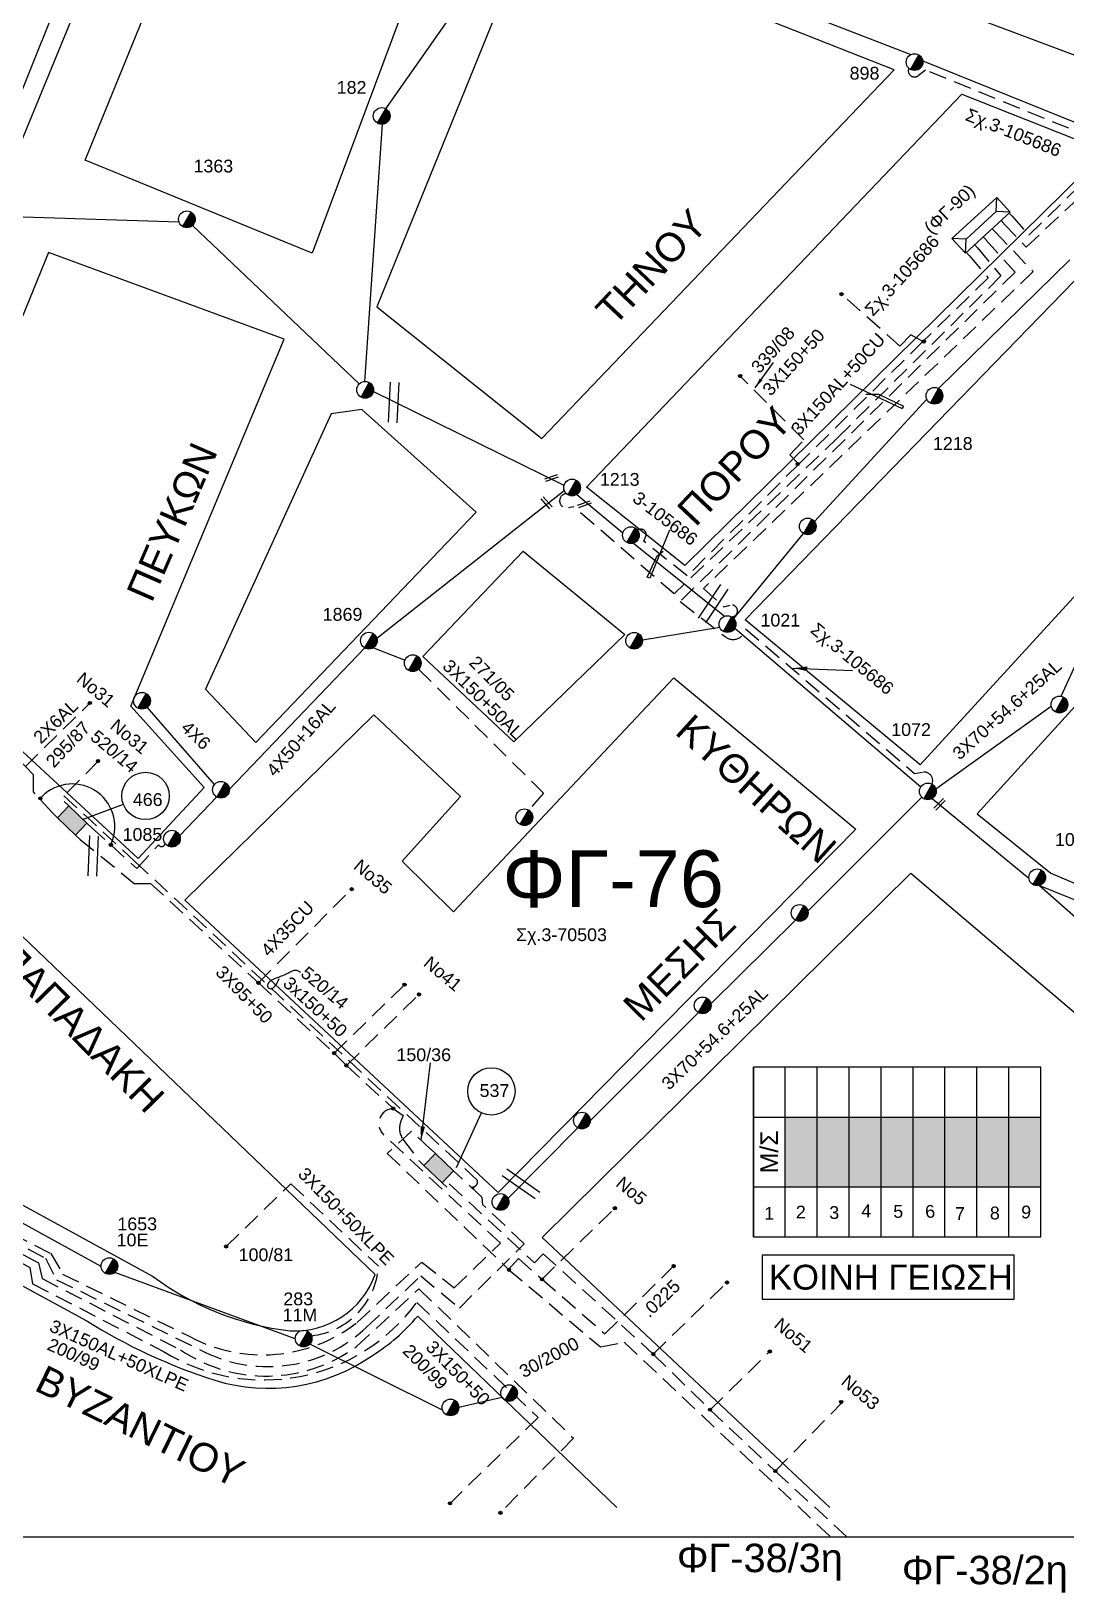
# Model space of a CAD drawing. Header units: millimetres. Extents: x 8791 to 11104, y 1833 to 2902.
# Drawn here: x 8883.3 to 9032.1, y 1847.7 to 2072.2 of the extents above; entities that cross this region are included whole.
import ezdxf
from ezdxf.enums import TextEntityAlignment as Align

# ---------------------------------------------------------------- set-up
doc = ezdxf.new("R2010")
doc.units = ezdxf.units.MM
doc.linetypes.add('DASHED', pattern=[19.05, 12.7, -6.35])
for name, color, linetype in [('Link Box 4 Διευθύνσεων', 7, 'Continuous'), ('Pillar OTE', 7, 'Continuous'), ('Άγνωστα', 7, 'Continuous'), ('Ασφαλειοκιβώτια Χ.Τ 9 αναχωρήσεων', 7, 'Continuous'), ('Γέφυρες Εναερίου Δικτύου', 7, 'Continuous'), ('Γυμνά εναέρια ΧΤ και ΦΟΠ (3Φ)   4x50+16AL', 7, 'Continuous'), ('Επιγραφές - Σχήματα', 7, 'Continuous'), ('Καλώδια ΧΤ   2x6AL', 7, 'DASHED'), ('Καλώδια ΧΤ   3x150+50AL', 7, 'DASHED'), ('Καλώδια ΧΤ   3x150+50AL XLPE', 7, 'DASHED'), ('Καλώδια ΧΤ   3x150AL+50CU', 7, 'DASHED'), ('Καλώδια ΧΤ   3x150AL+50XLPE', 7, 'DASHED'), ('Καλώδια ΧΤ   3x95+35CU', 7, 'DASHED'), ('Καλώδια ΧΤ   4x25CU', 7, 'DASHED'), ('Μηχανική τομή', 7, 'Continuous'), ('Στύλος ΦΜ', 7, 'Continuous'), ('Στύλος ΦΜ @ 1', 7, 'Continuous'), ('Συνδέσεις', 7, 'Continuous'), ('Συνεστραμμένα ΧΤ   3x70+54.6+25AL', 7, 'SYN_LINE'), ('Τομή', 7, 'Continuous'), ('Υποσταθμός πόλεως', 7, 'Continuous'), ('Υπόβαθρο ΔΕΗ', 7, 'Continuous'), ('Υπόγεια Καλώδια Δικτύου ΧΤ   .15', 7, 'DASHED'), ('Υπόγεια καλώδια Παροχών ΧΤ   .0225', 7, 'DASHED'), ('Υπόγεια καλώδια Παροχών ΧΤ   4x6', 7, 'DASHED')]:
    doc.layers.add(name, color=color, linetype=linetype)
doc.styles.add('ar', font='ARIAL.TTF')
doc.styles.get("Standard").update_dxf_attribs({"font": 'ARIAL.TTF'})
doc.linetypes.add('SYN_LINE', pattern='A,0.5,-0.0001,["/\\/\\/\\/",Standard,S=0.1,R=0,X=0,Y=-0.05],-0.25', length=0.7501)
doc.dimstyles.new('ISO-25', dxfattribs={"dimtxt": 2.5, "dimasz": 2.5, "dimexe": 1.25, "dimexo": 0.625, "dimtad": 1, "dimtxsty": 'Standard', "dimcen": 2.5, "dimadec": 0, "dimazin": 0, "dimtfac": 1, "dimtmove": 0, "dimatfit": 3, "dimfxl": 1, "dimarcsym": 0})

# ---------------------------------------------------------------- blocks, each defined once
blk = doc.blocks.new('ΥΠΑΡΧΩΝ ΤΣΙΜΕΝΤΕΝΙΟΣ ΣΤΥΛΟΣ')
at = {"layer": 'Στύλος ΦΜ'}
blk.add_hatch(color=256, dxfattribs=at).paths.add_polyline_path([(-1.29, -2.28, 0.574793), (2.62, 0, 0.268822), (1.3, 2.27)])
blk.add_line((-1.29, -2.28), (1.3, 2.27), dxfattribs=at)
blk.add_circle((0, 0), 2.62, dxfattribs=at)
at = {"layer": 'Στύλος ΦΜ', "flags": 4}
for tag, p in [('ΑΡΙΘΜΟΣ', (-4.68, 8.05)), ('ΤΥΠΟΣ', (-4.91, 3.03))]:
    blk.add_attdef(tag, p, '', height=4, dxfattribs=at)
blk = doc.blocks.new('LINK BOX 4 ΑΝΑΧΩΡΗΣΕΩΝ')
at = {"layer": 'Link Box 4 Διευθύνσεων', "ltscale": 40}
blk.add_hatch(color=256, dxfattribs=at).paths.add_polyline_path([(-3.54, 0), (-3.54, -4.67), (3.54, -4.67), (3.54, 0)])
for p, q in [((-3.54, 0), (-5.33, 0)), ((5.33, 0), (3.54, 0)), ((-3.54, -4.67), (-5.33, -4.67)), ((5.33, -4.67), (3.54, -4.67))]:
    blk.add_line(p, q, dxfattribs=at)
blk.add_lwpolyline([(-3.54, -4.67), (-3.54, 0), (3.54, 0), (3.54, -4.67)], close=True, dxfattribs=at)
blk = doc.blocks.new('ΥΠΟΣΤΑΘΜΟΣ ΠΟΛΕΩΣ 6 ΑΝΑΧΩΡΗΣΕΩΝ')
at = {"layer": 'Υποσταθμός πόλεως', "linetype": 'Continuous', "ltscale": 40}
for p, q in [((-8.18, -2.82), (-8.18, -4)), ((-5.01, -2.82), (-5.01, -4)), ((-1.74, -2.82), (-1.74, -4)), ((1.65, -2.82), (1.65, -4)), ((5.07, -2.82), (5.07, -4)), ((8.16, -2.82), (8.16, -4))]:
    blk.add_line(p, q, dxfattribs=at)
blk.add_lwpolyline([(-8.57, 2.82), (8.57, 2.82), (8.57, -2.82), (-8.57, -2.82)], close=True, dxfattribs=at)
for points in [[(-5.75, 0), (-8.57, 2.82)], [(5.75, 0), (8.57, 2.82)], [(-8.57, -2.82), (-5.75, 0)], [(-5.75, 0), (5.75, 0)], [(8.57, -2.82), (5.75, 0)]]:
    blk.add_lwpolyline(points, dxfattribs=at)
at = {"layer": 'Υποσταθμός πόλεως', "linetype": 'SYN_LINE', "ltscale": 40, "flags": 1}
for tag, p in [('ΜΕΤΑΣΧΗΜΑΤΙΣΜΟΣ', (9.64, 1.91)), ('ΙΣΧΥΣ', (9.62, -0.89)), ('ΑΡΙΘΜΟΣ', (9.74, -3.61))]:
    blk.add_attdef(tag, p, '', height=1.8, dxfattribs=at)
blk = doc.blocks.new('ΤΟΜΗ')
at = {"layer": 'Τομή', "ltscale": 40}
for p, q in [((-5.68, 0), (5.68, 0)), ((5.68, -2.33), (-5.68, -2.33))]:
    blk.add_line(p, q, dxfattribs=at)
blk = doc.blocks.new('ΑΣΦΑΛΕΙΟΚΙΒΩΤΙΟ ΥΠΟΣΤΑΘΜΟΥ 9 ΑΝΑΧΩΡΗΣΕΩΝ')
at = {"layer": 'Ασφαλειοκιβώτια Χ.Τ 9 αναχωρήσεων', "ltscale": 40}
for p, q in [((-23.8, 40.36), (24.02, 40.36)), ((-9.72, 40.36), (-9.72, -40.64)), ((9.94, 40.36), (9.94, -40.64)), ((-23.8, 31.36), (24.02, 31.36)), ((-23.8, 22.36), (24.02, 22.36)), ((-23.8, 13.36), (24.02, 13.36)), ((-23.8, 4.36), (24.02, 4.36)), ((-23.8, -4.64), (24.02, -4.64)), ((-23.8, -13.64), (24.02, -13.64)), ((-23.8, -22.64), (24.02, -22.64)), ((-23.8, -31.64), (24.02, -31.64))]:
    blk.add_line(p, q, dxfattribs=at)
at = {"layer": 'Ασφαλειοκιβώτια Χ.Τ 9 αναχωρήσεων'}
blk.add_lwpolyline([(-23.8, -40.64), (24.02, -40.64), (24.02, 40.36), (-23.8, 40.36)], close=True, dxfattribs=at)
for s, rotation, p in [('1', 270, (-18.96, 37.31)), ('2', 270, (-18.6, 28.38)), ('3', 270, (-18.74, 18.97)), ('4', 270, (-18.26, 9.95)), ('5', 270, (-18.42, 0.93)), ('6', 274.9707, (-18.52, -8.21)), ('7', 270, (-19, -16.47)), ('8', 270, (-18.86, -26.29)), ('9', 266.863, (-18.5, -35))]:
    blk.add_text(s, height=3.6, rotation=rotation, dxfattribs=at).set_placement(p)
at = {"layer": 'Ασφαλειοκιβώτια Χ.Τ 9 αναχωρήσεων', "ltscale": 40}
for tag, height, p in [('ΟΝΟΜΑ', 5, (-0.16, 44.31)), ('ΚΕΙΜΕΝΟ 1', 2, (17.06, 35.59)), ('ΚΕΙΜΕΝΟ 2', 2, (17.06, 26.88)), ('ΚΕΙΜΕΝΟ 3', 2, (17.06, 17.69)), ('ΚΕΙΜΕΝΟ 4', 2, (17.06, 8.71)), ('ΚΕΙΜΕΝΟ 5', 2, (17.06, -0.13)), ('ΚΕΙΜΕΝΟ 6', 2, (17.06, -9.05)), ('ΚΕΙΜΕΝΟ 7', 2, (17.06, -18.13)), ('ΚΕΙΜΕΝΟ 8', 2, (17.06, -26.85)), ('ΚΕΙΜΕΝΟ 9', 2, (17.06, -35.99)), ('ΣΧ', 2, (-0.1, -42.64))]:
    blk.add_attdef(tag, text='', height=height, dxfattribs=at).set_placement(p, align=Align.MIDDLE_CENTER)
blk = doc.blocks.new('_ΣΥΝΔΕΣΗ')
at = {"layer": 'Συνδέσεις', "linetype": 'SYN_LINE', "ltscale": 40}
blk.add_hatch(color=256, dxfattribs=at).paths.add_polyline_path([(0.5, -0.01, 1), (-0.5, -0.01, 1)])
at = {"layer": 'Συνδέσεις'}
blk.add_circle((0, -0.01), 0.5, dxfattribs=at)
blk = doc.blocks.new('ΜΗΧΑΝΙΚΗ ΤΟΜΗ')
at = {"layer": 'Μηχανική τομή', "ltscale": 40}
for p, q in [((-1.89, 0.78), (1.89, 0.78)), ((1.89, 0), (-1.89, 0))]:
    blk.add_line(p, q, dxfattribs=at)

msp = doc.modelspace()

# ---------------------------------------------------------------- hatches: boundary and pattern name
at = {"layer": 'Pillar OTE', "ltscale": 40}
h = msp.add_hatch(color=256, dxfattribs=at)
h.dxf.hatch_style = 1
h.paths.add_polyline_path([(8946.92, 1905.71), (8947.04, 1906.12), (8946.64, 1905.95)])
at = {"layer": 'Ασφαλειοκιβώτια Χ.Τ 9 αναχωρήσεων', "ltscale": 20}
for color, points in [(151, [(8991.8, 1916.08), (8991.8, 1906.05), (8996.4, 1906.05), (8996.4, 1916.08)]), (5, [(8996.4, 1916.08), (8996.4, 1906.05), (9000.99, 1906.05), (9000.99, 1916.08)]), (62, [(9000.99, 1916.08), (9000.99, 1906.05), (9005.58, 1906.05), (9005.58, 1916.08)]), (173, [(9005.58, 1916.08), (9005.58, 1906.05), (9010.18, 1906.05), (9010.18, 1916.08)]), (30, [(9010.18, 1916.08), (9010.18, 1906.05), (9014.77, 1906.05), (9014.77, 1916.08)]), (1, [(9014.77, 1916.08), (9014.77, 1906.05), (9019.37, 1906.05), (9019.37, 1916.08)]), (27, [(9019.37, 1916.08), (9019.37, 1906.05), (9023.96, 1906.05), (9023.96, 1916.08)]), (2, [(9023.96, 1916.08), (9023.96, 1906.05), (9028.56, 1906.05), (9028.56, 1916.08)])]:
    msp.add_hatch(color=color, dxfattribs=at).paths.add_polyline_path(points)

# ---------------------------------------------------------------- linework, layer by layer
at = {"layer": 'Pillar OTE', "ltscale": 40}
msp.add_lwpolyline([(8946.64, 1905.95), (8947.04, 1906.12), (8946.92, 1905.71), (8946.64, 1905.95)], dxfattribs=at)
at = {"layer": 'Άγνωστα'}
msp.add_lwpolyline([(8918.95, 1935.96), (8918.81, 1935.64), (8918.67, 1935.37), (8918.53, 1935.14), (8918.4, 1934.95), (8918.28, 1934.81), (8918.16, 1934.69), (8918.05, 1934.61), (8917.95, 1934.55), (8917.86, 1934.52), (8917.78, 1934.51), (8917.71, 1934.52), (8917.64, 1934.54), (8917.59, 1934.57), (8917.54, 1934.61), (8917.51, 1934.65), (8917.47, 1934.69), (8917.44, 1934.74), (8917.42, 1934.78), (8917.4, 1934.83), (8917.39, 1934.87), (8917.38, 1934.91), (8917.37, 1934.95), (8917.37, 1935), (8917.37, 1935.04), (8917.38, 1935.08), (8917.38, 1935.12), (8917.39, 1935.16), (8917.41, 1935.21), (8917.43, 1935.25), (8917.45, 1935.3), (8917.47, 1935.34), (8917.5, 1935.39), (8917.53, 1935.43), (8917.57, 1935.48), (8917.6, 1935.53), (8917.65, 1935.57), (8917.69, 1935.62), (8917.75, 1935.67), (8917.8, 1935.72), (8917.87, 1935.76), (8917.93, 1935.81), (8918.01, 1935.85), (8918.09, 1935.9), (8918.18, 1935.94), (8918.27, 1935.99), (8918.38, 1936.03), (8918.49, 1936.08), (8918.61, 1936.13), (8918.75, 1936.18), (8918.89, 1936.23), (8919.04, 1936.28), (8919.2, 1936.34), (8919.36, 1936.4), (8919.53, 1936.47), (8919.71, 1936.54), (8919.88, 1936.62), (8920.05, 1936.71), (8920.23, 1936.8), (8920.4, 1936.89), (8920.57, 1936.97), (8920.73, 1937.05), (8920.89, 1937.12), (8921.04, 1937.17), (8921.18, 1937.21), (8921.31, 1937.22), (8921.43, 1937.22), (8921.53, 1937.2), (8921.63, 1937.18), (8921.72, 1937.14), (8921.79, 1937.1), (8921.85, 1937.06), (8921.9, 1937.03), (8921.94, 1937), (8921.97, 1936.98), (8921.99, 1936.97), (8922.01, 1936.96), (8922.02, 1936.95), (8922.02, 1936.95), (8922.02, 1936.95), (8922.02, 1936.95)], dxfattribs=at)
at = {"layer": 'Γέφυρες Εναερίου Δικτύου', "color": 6, "ltscale": 0.2}
for points in [[(8934.35, 2061.11), (8952.65, 2087.22)], [(8931.31, 2021.88), (8933.86, 2058.86)], [(8877.68, 2045.69), (8904.58, 2044.83)], [(8906.55, 2044.31), (8930.51, 2021.52)], [(9013.86, 2020.87), (9032.71, 2039.37)], [(8996.02, 2001.73), (9012.16, 2019.34)], [(8984.39, 1987.79), (8994.44, 2000)], [(8971.25, 1984.71), (8982.37, 1986.54)]]:
    msp.add_lwpolyline(points, dxfattribs=at)
at = {"layer": 'Γέφυρες Εναερίου Δικτύου', "color": 151, "ltscale": 0.2}
for points in [[(8881.98, 2056.54), (8891.64, 2080)], [(8989.23, 2076.89), (9009.86, 2068.89)], [(9011.59, 2067.97), (9046.03, 2054.08)], [(8893.38, 1894.6), (8875, 1904.71)], [(8921.32, 1884.19), (8895.36, 1893.74)], [(8942.51, 1873.93), (8923.42, 1883.44)], [(8951.03, 1875.79), (8944.84, 1874.34)]]:
    msp.add_lwpolyline(points, dxfattribs=at)
at = {"layer": 'Γέφυρες Εναερίου Δικτύου', "color": 85, "ltscale": 0.2}
for points in [[(8932.55, 2020.43), (8959.97, 2006.96)], [(8961.8, 2005.63), (8968.44, 2000.09)], [(8969.97, 1998.64), (8983.08, 1988.12)]]:
    msp.add_lwpolyline(points, dxfattribs=at)
at = {"layer": 'Γέφυρες Εναερίου Δικτύου', "color": 2, "ltscale": 0.2}
msp.add_lwpolyline([(8984.55, 1986.42), (9011.3, 1963.57)], dxfattribs=at)
at = {"layer": 'Γέφυρες Εναερίου Δικτύου', "color": 173, "linetype": 'DASHED', "ltscale": 0.2}
msp.add_lwpolyline([(8892.02, 1957.74), (8898.51, 1951.86), (8898.51, 1951.86), (8901.64, 1955.25, 0.654271), (8902.61, 1955.42)], format="xyb", dxfattribs=at)
at = {"layer": 'Γέφυρες Εναερίου Δικτύου', "color": 62, "linetype": 'DASHED', "ltscale": 0.2}
for points in [[(8916.02, 1935.41), (8929.42, 1948.88)], [(8926.91, 1925.29), (8937.04, 1935.15)], [(8928.67, 1923.52), (8939.11, 1933.74)]]:
    msp.add_lwpolyline(points, dxfattribs=at)
at = {"layer": 'Γέφυρες Εναερίου Δικτύου', "color": 1, "linetype": 'DASHED', "ltscale": 0.2}
for points in [[(8940.79, 1911.48), (8938.02, 1914.07), (8934.55, 1910.87), (8952.01, 1894.18), (8953.42, 1895.78), (8956.81, 1892.77), (8965.86, 1884.91)], [(8956.81, 1892.77), (8967.29, 1902.99)], [(8952.01, 1894.18), (8965.2, 1883.06), (8968.65, 1883.72), (8998.35, 1855.69)]]:
    msp.add_lwpolyline(points, dxfattribs=at)
at = {"layer": 'Γέφυρες Εναερίου Δικτύου', "color": 2, "linetype": 'DASHED', "ltscale": 0.2}
for points in [[(8943.47, 1906.51), (8955.73, 1895.12), (8956.99, 1896.45), (8972.82, 1882.01), (8980.98, 1874.02), (8990.37, 1865.18), (9000.85, 1855.56)], [(8972.82, 1882.01), (8983.41, 1892.3)], [(8980.98, 1874.02), (8989.57, 1882.38)], [(8990.37, 1865.18), (8999.95, 1875.02)]]:
    msp.add_lwpolyline(points, dxfattribs=at)
at = {"layer": 'Γυμνά εναέρια ΧΤ και ΦΟΠ (3Φ)   4x50+16AL', "color": 30, "ltscale": 0.2}
for points in [[(8933.05, 1984.99), (8960, 2006.2)], [(8911.83, 1963.2), (8931.32, 1983.57)], [(8904.69, 1956.59), (8910.04, 1962.13)]]:
    msp.add_lwpolyline(points, dxfattribs=at)
at = {"layer": 'Γυμνά εναέρια ΧΤ και ΦΟΠ (3Φ)   4x50+16AL', "color": 30, "linetype": 'SYN_LINE', "ltscale": 5}
msp.add_lwpolyline([(8932.56, 1983.6), (8937.11, 1981.82)], dxfattribs=at)
at = {"layer": 'Γυμνά εναέρια ΧΤ και ΦΟΠ (3Φ)   4x50+16AL', "color": 62}
for points in [[(9012.93, 1961.9), (9026.84, 1950.47)], [(9028.35, 1949.41), (9054.93, 1938.65)], [(9028.35, 1949.41), (9065.5, 1916.75)]]:
    msp.add_lwpolyline(points, dxfattribs=at)
at = {"layer": 'Επιγραφές - Σχήματα', "ltscale": 20}
for p, q in [((8890.7, 1958.88), (8896.59, 1961.09)), ((8944.51, 1908.84), (8948.11, 1916.69))]:
    msp.add_line(p, q, dxfattribs=at)
at = {"layer": 'Επιγραφές - Σχήματα'}
msp.add_lwpolyline([(10868.02, 2888.59), (10868.02, 1855.69), (8827.98, 1855.69), (8827.98, 2890.56)], dxfattribs=at)
at = {"layer": 'Επιγραφές - Σχήματα', "ltscale": 20}
for points in [[(9001.14, 2021.51), (9008.61, 2017.99), (9008.85, 2018.27), (9005.28, 2020.03), (9003.38, 2019.99)], [(8975.16, 2000.48), (8972.32, 1993.59), (8971.93, 1993.75), (8973.37, 1996.82), (8974.23, 1997.48)]]:
    msp.add_lwpolyline(points, dxfattribs=at)
at = {"layer": 'Επιγραφές - Σχήματα', "color": 190}
msp.add_lwpolyline([(8988.47, 1889.93), (9024.72, 1889.93), (9024.72, 1896.24), (8988.47, 1896.24)], close=True, dxfattribs=at)
at = {"layer": 'Επιγραφές - Σχήματα', "ltscale": 20}
for centre in [(8899.78, 1962.28), (8949.53, 1919.79)]:
    msp.add_circle(centre, 3.41, dxfattribs=at)
msp.add_arc((8889.24, 1957.88), 6.12, 336.7425, 140.5359, dxfattribs=at)
at = {"layer": 'Καλώδια ΧΤ   2x6AL', "color": 173, "linetype": 'DASHED', "ltscale": 0.2}
msp.add_lwpolyline([(8882.49, 1966.52), (8891.78, 1975.64)], dxfattribs=at)
at = {"layer": 'Καλώδια ΧΤ   3x150+50AL', "color": 85, "ltscale": 0.2}
msp.add_lwpolyline([(8993.74, 2010), (8992.46, 2011.34), (8994.49, 2013.48), (8985.39, 2022.57)], dxfattribs=at)
at = {"layer": 'Καλώδια ΧΤ   3x150+50AL', "color": 30, "ltscale": 0.2}
msp.add_lwpolyline([(8939.06, 1980.51), (8957.03, 1962.66), (8954.87, 1960.25)], dxfattribs=at)
at = {"layer": 'Καλώδια ΧΤ   3x150+50AL XLPE', "color": 151, "ltscale": 0.2}
msp.add_lwpolyline([(8911.38, 1897.49), (8920.68, 1906.49), (8933.28, 1894.66, -0.36655), (8923.65, 1884.66, -1.166164)], format="xyb", dxfattribs=at)
at = {"layer": 'Καλώδια ΧΤ   3x150AL+50CU', "color": 151, "ltscale": 0.2}
msp.add_lwpolyline([(9024.42, 2045.64), (9026.84, 2042.92), (9039.66, 2055.42), (9011.99, 2066.64), (9010.94, 2065.85, -0.776521), (9009.57, 2066.94, 17.670421)], format="xyb", dxfattribs=at)
at = {"layer": 'Καλώδια ΧΤ   3x150AL+50CU', "color": 6, "ltscale": 0.2}
msp.add_lwpolyline([(9023.25, 2044.57), (9026.44, 2041.21), (9040.75, 2054.54), (9044.66, 2052.94), (9045.27, 2052.14, 0.662472), (9046.95, 2052.58, 7.37649)], format="xyb", dxfattribs=at)
at = {"layer": 'Καλώδια ΧΤ   3x150AL+50CU', "color": 62, "ltscale": 0.2}
msp.add_lwpolyline([(9020.69, 2042.22), (9024.86, 2037.59), (8976.68, 1990.24), (8983.2, 1985.16, 0.578971), (8986.08, 1986.33), (9010.39, 1965.51), (9011.54, 1965.7, -0.590135), (9012.91, 1963.97, -1.726921)], format="xyb", dxfattribs=at)
at = {"layer": 'Καλώδια ΧΤ   3x150AL+50CU', "color": 2, "ltscale": 0.2}
msp.add_lwpolyline([(9021.97, 2043.39), (9027.46, 2037.68), (8980.04, 1992.12), (8982.96, 1989.48), (8983.87, 1989.71, -1.124031), (8984.09, 1988.03, -1.2228)], format="xyb", dxfattribs=at)
at = {"layer": 'Καλώδια ΧΤ   3x150AL+50CU', "color": 30, "ltscale": 0.2}
msp.add_lwpolyline([(9019.46, 2041.09), (9022.82, 2037.05), (8999.36, 2013.81), (8975.81, 1991.33), (8961.33, 2003.87), (8960.62, 2003.7, -1.096577), (8960.32, 2005.74, -0.025617)], format="xyb", dxfattribs=at)
at = {"layer": 'Καλώδια ΧΤ   3x150AL+50CU', "color": 85, "ltscale": 0.2}
msp.add_lwpolyline([(9018.27, 2040), (9020.99, 2036.77), (9011.61, 2027.64), (8993.74, 2010), (8977.71, 1993.91), (8971.45, 1998.91), (8971.74, 1999.63, 0.778616), (8970.59, 2000.46, 66.758299)], format="xyb", dxfattribs=at)
msp.add_lwpolyline([(9011.61, 2027.64), (9009.85, 2028.59), (9008.29, 2026.97), (8999.71, 2034.56)], dxfattribs=at)
at = {"layer": 'Καλώδια ΧΤ   3x150AL+50CU', "color": 5, "linetype": 'DASHED', "ltscale": 0.2}
msp.add_lwpolyline([(8892.95, 1967.28), (8888.05, 1962.29), (8898.31, 1952.82), (8947.48, 1907.03, -0.469764), (8947.04, 1906.12)], format="xyb", dxfattribs=at)
at = {"layer": 'Καλώδια ΧΤ   3x150AL+50XLPE', "color": 62, "ltscale": 0.2}
msp.add_lwpolyline([(8850.02, 1908.33), (8853.03, 1913.77), (8864.35, 1907.89), (8865.51, 1907.76, -0.220939), (8873.64, 1902.87), (8886.18, 1896.47), (8887.84, 1893.53), (8906.14, 1884.52, 0.296165), (8930.21, 1886.57), (8939.54, 1895.25), (8944.18, 1891.52), (8950.83, 1897.96), (8934.03, 1913.56, -0.662812), (8935.4, 1917.33), (8936.85, 1916.3), (8936.52, 1915.51, 0.255401), (8936.78, 1912.93), (8939.11, 1909.82)], format="xyb", dxfattribs=at)
at = {"layer": 'Καλώδια ΧΤ   3x150AL+50XLPE', "color": 5, "ltscale": 0.2}
msp.add_lwpolyline([(8851.14, 1907.78), (8853.58, 1912.32), (8864.17, 1906.9), (8867.44, 1906.55, -0.284711), (8872.71, 1902.44), (8885.4, 1895.79), (8886.98, 1892.71), (8908.32, 1882.3, 0.313318), (8931.57, 1885.89), (8939.36, 1893.25), (8944.92, 1888.64), (8954.26, 1897.87), (8948.29, 1903.49), (8948.18, 1904.55), (8948.18, 1904.55), (8944.75, 1907.75)], format="xyb", dxfattribs=at)
at = {"layer": 'Καλώδια ΧΤ   3x150AL+50XLPE', "color": 27, "ltscale": 0.2}
msp.add_lwpolyline([(8852.28, 1907.22), (8854.24, 1910.8), (8863.93, 1905.81), (8866.92, 1905.61, -0.307488), (8872.01, 1901.64), (8884.38, 1895.15), (8884.93, 1892.86), (8904.82, 1882.61, 0.316181), (8930.14, 1883.11), (8939.11, 1891.41), (8961.32, 1869.94), (8950.82, 1859.18)], format="xyb", dxfattribs=at)
at = {"layer": 'Καλώδια ΧΤ   3x150AL+50XLPE', "color": 1, "ltscale": 0.2}
for points in [[(8853.32, 1906.7), (8854.99, 1909.44), (8863.93, 1904.29), (8865.09, 1904.5, -0.371232), (8870.9, 1901.08), (8883.12, 1894.48), (8883.5, 1892.14), (8902.36, 1882.4)], [(8902.36, 1882.4, 0.391341), (8938.8, 1889.45)]]:
    msp.add_lwpolyline(points, format="xyb", dxfattribs=at)
msp.add_lwpolyline([(8938.8, 1889.45), (8956.26, 1872.89), (8943.58, 1860.54)], dxfattribs=at)
at = {"layer": 'Καλώδια ΧΤ   3x95+35CU', "color": 62, "ltscale": 0.2}
msp.add_lwpolyline([(8890.37, 1956.02), (8898.13, 1949.71), (8900.48, 1949.71), (8916.02, 1935.41), (8926.91, 1925.29), (8928.67, 1923.52), (8935.4, 1917.33)], dxfattribs=at)
at = {"layer": 'Συνεστραμμένα ΧΤ   3x70+54.6+25AL', "color": 2, "ltscale": 20}
for points in [[(9031.47, 1976.61), (9039.98, 1995.07)], [(9013.46, 1963.29), (9030.06, 1975.18)], [(8995.04, 1945.73), (9011.45, 1962.09)], [(8981.1, 1932.4), (8993.28, 1944.42)], [(8963.75, 1915.55), (8979.32, 1931.12)]]:
    msp.add_lwpolyline(points, dxfattribs=at)
at = {"layer": 'Συνεστραμμένα ΧΤ   3x70+54.6+25AL', "color": 2, "ltscale": 15}
msp.add_lwpolyline([(8951.92, 1904.42), (8961.96, 1914.54)], dxfattribs=at)
at = {"layer": 'Υπόβαθρο ΔΕΗ'}
msp.add_lwpolyline([(8938.67, 2175.27), (8915.11, 2114.71), (8977.53, 2089.78), (9038.81, 2066.81, 0.427884), (9043.95, 2068.19), (9072.06, 2111.7), (9079.66, 2123.52), (9000.38, 2151.73)], format="xyb", close=True, dxfattribs=at)
for points in [[(8828.05, 2137.98), (8899.96, 2108.65), (8879.71, 2058.08), (8822.74, 2080.26)], [(9148.02, 2102.53), (9118.36, 2067.5), (9055.89, 1999.77), (9019.41, 1959.71), (9029.98, 1951.16), (9073.67, 1932.66), (9110.4, 1910.94), (9130.56, 1944.52)], [(8998.19, 1859.96), (8956.84, 1898.76), (9009.85, 1951.16), (9094.75, 1878.96), (9082.22, 1854.06)]]:
    msp.add_lwpolyline(points, dxfattribs=at)
for points in [[(8923.74, 2040.33), (8891.11, 2053.71), (8911.64, 2104.03), (8943.01, 2092.02)], [(9007.48, 2066.7), (8955.23, 2087.31), (8933.06, 2032.59), (8956.8, 2013.67)], [(8977.34, 1995.42), (8963.21, 2006.66), (9017.22, 2063.19), (9037.91, 2054.99)], [(9047.96, 2051.36), (9077.74, 2039.35), (9011.18, 1966.73), (8986.03, 1987.58)], [(8898.74, 1953.28), (8908.22, 1963.48), (8897.66, 1975.21), (8919.7, 2027.95), (8885.84, 2040.41), (8863.52, 1985.77)], [(8915.65, 1969.97), (8947.34, 2003.08), (8930.89, 2017.85), (8926.46, 2017.22), (8908.4, 1977.64)], [(8939.67, 1982.33), (8954.11, 1997.49), (8968.74, 1985.49), (8952.76, 1970.06)], [(9001.97, 1957.48), (8950.51, 1905.24), (8905.44, 1947.31), (8932.62, 1973.94), (8945.08, 1962.21), (8936.69, 1952.91), (8944.09, 1945.61), (8975.78, 1979.26)]]:
    msp.add_lwpolyline(points, close=True, dxfattribs=at)
for points in [[(8840.14, 1926.39), (8900.77, 1893.24, 0.132316), (8920.56, 1885.36, 0.329647), (8932.83, 1893.46), (8880.82, 1943.24), (8854.85, 1968.09), (8840.14, 1926.39)], [(8828.09, 1921.15), (8891.24, 1886.84, 0.062053), (8909.74, 1878.24, 0.23102), (8932.41, 1881.82, 0.080353), (8938.94, 1887.49), (8967.57, 1859.94)]]:
    msp.add_lwpolyline(points, format="xyb", dxfattribs=at)
at = {"layer": 'Υπόγεια Καλώδια Δικτύου ΧΤ   .15', "color": 173, "ltscale": 0.2}
msp.add_lwpolyline([(8886.44, 1959.78), (8883.66, 1962.85), (8883.66, 1965.3), (8882.49, 1966.52), (8862.01, 1985.83), (8863.45, 1988.33), (8858.49, 1992.71), (8856.47, 1990), (8852.27, 1993.56), (8849.98, 1991.6), (8843.44, 1997.23), (8841.6, 1999.41, -1.016004), (8843.24, 2000.76), (8845.07, 1998.73)], format="xyb", dxfattribs=at)
at = {"layer": 'Υπόγεια καλώδια Παροχών ΧΤ   .0225', "color": 1, "linetype": 'DASHED', "ltscale": 0.2}
msp.add_lwpolyline([(8965.86, 1884.91), (8975.74, 1894.66)], dxfattribs=at)
at = {"layer": 'Υπόγεια καλώδια Παροχών ΧΤ   4x6', "color": 30, "linetype": 'Continuous', "ltscale": 0.2}
msp.add_lwpolyline([(8909.69, 1963.92), (8900.02, 1975.03)], dxfattribs=at)

# ---------------------------------------------------------------- block references
at = {"layer": 'Link Box 4 Διευθύνσεων'}
for p, xscale, yscale, zscale, rotation in [((8890.05, 1959.62), 0.5104822389464602, 0.5104822389464602, 0.5104822389464602, 316.2979019881959), ((8942.78, 1909.62), 0.5104822389464316, 0.5104822389464316, 0.5104822389464316, 316.5784751114709)]:
    msp.add_blockref('LINK BOX 4 ΑΝΑΧΩΡΗΣΕΩΝ', p, dxfattribs=dict(at, xscale=xscale, yscale=yscale, zscale=zscale, rotation=rotation))
at = {"layer": 'Ασφαλειοκιβώτια Χ.Τ 9 αναχωρήσεων', "xscale": 0.5104822389464277, "yscale": 0.5104822389464277, "zscale": 0.5104822389464277, "rotation": 90}
msp.add_blockref('ΑΣΦΑΛΕΙΟΚΙΒΩΤΙΟ ΥΠΟΣΤΑΘΜΟΥ 9 ΑΝΑΧΩΡΗΣΕΩΝ', (9007.81, 1911.01), dxfattribs=at)
at = {"layer": 'Μηχανική τομή'}
for p, xscale, yscale, zscale, rotation in [((8958.11, 2008.2), 0.510482238946414, 0.510482238946414, 0.510482238946414, 199.0743861339034), ((8957.61, 2004.56), 0.5104822389463589, 0.5104822389463589, 0.5104822389463589, 131.9115443100145), ((8962.83, 2004.42), 0.510482238946414, 0.510482238946414, 0.510482238946414, 199.0743861339034), ((9013.86, 1961.2), 0.5104822389465656, 0.5104822389465656, 0.5104822389465656, 225.364007277104)]:
    msp.add_blockref('ΜΗΧΑΝΙΚΗ ΤΟΜΗ', p, dxfattribs=dict(at, xscale=xscale, yscale=yscale, zscale=zscale, rotation=rotation))
at = {"layer": 'Στύλος ΦΜ @ 1', "ltscale": 40}
ref = msp.add_blockref('ΥΠΑΡΧΩΝ ΤΣΙΜΕΝΤΕΝΙΟΣ ΣΤΥΛΟΣ', (9010.4, 2067.81), dxfattribs=dict(at, xscale=0.4594340150515993, yscale=0.4594340150515993, zscale=0.4594340150515993))
ref.add_attrib('ΑΡΙΘΜΟΣ', '898', (9001.06, 2065.29), dxfattribs={"layer": 'Στύλος ΦΜ', "height": 1.838, "flags": 4})
ref = msp.add_blockref('ΥΠΑΡΧΩΝ ΤΣΙΜΕΝΤΕΝΙΟΣ ΣΤΥΛΟΣ', (8933.75, 2060.06), dxfattribs=dict(at, xscale=0.4594340150515993, yscale=0.4594340150515993, zscale=0.4594340150515993))
ref.add_attrib('ΤΥΠΟΣ', '182', (8927.28, 2063.25), dxfattribs={"layer": 'Στύλος ΦΜ', "height": 1.838, "flags": 4})
ref = msp.add_blockref('ΥΠΑΡΧΩΝ ΤΣΙΜΕΝΤΕΝΙΟΣ ΣΤΥΛΟΣ', (8905.73, 2045.2), dxfattribs=dict(at, xscale=0.4594340150515993, yscale=0.4594340150515993, zscale=0.4594340150515993))
ref.add_attrib('ΤΥΠΟΣ', '1363', (8906.68, 2051.94), dxfattribs={"layer": 'Στύλος ΦΜ', "height": 1.838, "flags": 4})
at = {"layer": 'Στύλος ΦΜ @ 1', "ltscale": 40, "xscale": 0.4594340150515993, "yscale": 0.4594340150515993, "zscale": 0.4594340150515993}
for p in [(8931.37, 2020.68), (8969.6, 1999.78), (8995.03, 2001.04), (8970.06, 1984.6), (8938.22, 1981.37), (8899.27, 1975.96), (8910.63, 1963.17), (8954.27, 1959.21), (8993.87, 1945.46), (8979.92, 1932.16), (8962.55, 1915.59), (8950.84, 1903.89), (8952.07, 1876.41), (8943.64, 1874.34)]:
    msp.add_blockref('ΥΠΑΡΧΩΝ ΤΣΙΜΕΝΤΕΝΙΟΣ ΣΤΥΛΟΣ', p, dxfattribs=at)
at = {"layer": 'Στύλος ΦΜ @ 1', "ltscale": 40}
ref = msp.add_blockref('ΥΠΑΡΧΩΝ ΤΣΙΜΕΝΤΕΝΙΟΣ ΣΤΥΛΟΣ', (9013.26, 2019.82), dxfattribs=dict(at, xscale=0.4594340150515993, yscale=0.4594340150515993, zscale=0.4594340150515993))
ref.add_attrib('ΤΥΠΟΣ', '1218', (9013.04, 2012.04), dxfattribs={"layer": 'Στύλος ΦΜ', "height": 1.838, "flags": 4})
ref = msp.add_blockref('ΥΠΑΡΧΩΝ ΤΣΙΜΕΝΤΕΝΙΟΣ ΣΤΥΛΟΣ', (8961.13, 2006.63), dxfattribs=dict(at, xscale=0.4594340150515993, yscale=0.4594340150515993, zscale=0.4594340150515993))
ref.add_attrib('ΤΥΠΟΣ', '1213', (8965.13, 2006.88), dxfattribs={"layer": 'Στύλος ΦΜ', "height": 1.838, "flags": 4})
ref = msp.add_blockref('ΥΠΑΡΧΩΝ ΤΣΙΜΕΝΤΕΝΙΟΣ ΣΤΥΛΟΣ', (8931.91, 1984.61), dxfattribs=dict(at, xscale=0.4594340150515993, yscale=0.4594340150515993, zscale=0.4594340150515993))
ref.add_attrib('ΤΥΠΟΣ', '1869', (8925.26, 1987.47), dxfattribs={"layer": 'Στύλος ΦΜ', "height": 1.838, "flags": 4})
ref = msp.add_blockref('ΥΠΑΡΧΩΝ ΤΣΙΜΕΝΤΕΝΙΟΣ ΣΤΥΛΟΣ', (8983.49, 1986.99), dxfattribs=dict(at, xscale=0.4594340150515993, yscale=0.4594340150515993, zscale=0.4594340150515993))
ref.add_attrib('ΤΥΠΟΣ', '1021', (8988.23, 1986.64), dxfattribs={"layer": 'Στύλος ΦΜ', "height": 1.838, "flags": 4})
ref = msp.add_blockref('ΥΠΑΡΧΩΝ ΤΣΙΜΕΝΤΕΝΙΟΣ ΣΤΥΛΟΣ', (9031.24, 1975.43), dxfattribs=dict(at, xscale=0.4594340150515993, yscale=0.4594340150515993, zscale=0.4594340150515993))
ref.add_attrib('ΤΥΠΟΣ', '10E', (9034.46, 1971.54), dxfattribs={"layer": 'Στύλος ΦΜ', "height": 1.838, "flags": 4})
ref = msp.add_blockref('ΥΠΑΡΧΩΝ ΤΣΙΜΕΝΤΕΝΙΟΣ ΣΤΥΛΟΣ', (9012.31, 1962.93), dxfattribs=dict(at, xscale=0.4594340150515993, yscale=0.4594340150515993, zscale=0.4594340150515993))
ref.add_attrib('ΤΥΠΟΣ', '1072', (9007.04, 1970.9), dxfattribs={"layer": 'Στύλος ΦΜ', "height": 1.838, "flags": 4})
ref = msp.add_blockref('ΥΠΑΡΧΩΝ ΤΣΙΜΕΝΤΕΝΙΟΣ ΣΤΥΛΟΣ', (8903.58, 1956.13), dxfattribs=dict(at, xscale=0.4594340150515993, yscale=0.4594340150515993, zscale=0.4594340150515993))
ref.add_attrib('ΤΥΠΟΣ', '1085', (8896.48, 1955.82), dxfattribs={"layer": 'Στύλος ΦΜ', "height": 1.838, "flags": 4})
ref = msp.add_blockref('ΥΠΑΡΧΩΝ ΤΣΙΜΕΝΤΕΝΙΟΣ ΣΤΥΛΟΣ', (9028.04, 1950.57), dxfattribs=dict(at, xscale=0.4594340150515993, yscale=0.4594340150515993, zscale=0.4594340150515993))
ref.add_attrib('ΤΥΠΟΣ', '1079', (9030.59, 1955.09), dxfattribs={"layer": 'Στύλος ΦΜ', "height": 1.838, "flags": 4})
ref = msp.add_blockref('ΥΠΑΡΧΩΝ ΤΣΙΜΕΝΤΕΝΙΟΣ ΣΤΥΛΟΣ', (8894.58, 1894.67), dxfattribs=dict(at, xscale=0.4594340150515993, yscale=0.4594340150515993, zscale=0.4594340150515993))
ref.add_attrib('ΤΥΠΟΣ', '10E', (8895.62, 1897.51), dxfattribs={"layer": 'Στύλος ΦΜ', "height": 1.838, "flags": 4})
ref.add_attrib('ΑΡΙΘΜΟΣ', '1653', (8895.73, 1899.82), dxfattribs={"layer": 'Στύλος ΦΜ', "height": 1.838, "flags": 4})
ref = msp.add_blockref('ΥΠΑΡΧΩΝ ΤΣΙΜΕΝΤΕΝΙΟΣ ΣΤΥΛΟΣ', (8922.52, 1884.24), dxfattribs=dict(at, xscale=0.4594340150515993, yscale=0.4594340150515993, zscale=0.4594340150515993))
ref.add_attrib('ΤΥΠΟΣ', '11M', (8919.49, 1886.72), dxfattribs={"layer": 'Στύλος ΦΜ', "height": 1.838, "flags": 4})
ref.add_attrib('ΑΡΙΘΜΟΣ', '283', (8919.6, 1889.03), dxfattribs={"layer": 'Στύλος ΦΜ', "height": 1.838, "flags": 4})
at = {"layer": 'Συνδέσεις', "xscale": 0.4594340150518314, "yscale": 0.4594340150518314, "zscale": 0.4594340150518314}
for p in [(8999.89, 2034.44), (9011.72, 2027.62), (8985.3, 2022.68), (8993.59, 2010.02), (8891.78, 1975.64), (8892.95, 1967.29), (8884.65, 1961.93), (8894.8, 1955.24), (8929.42, 1948.88), (8916.02, 1935.42), (8937.04, 1935.15), (8939.11, 1933.74), (8926.91, 1925.29), (8928.67, 1923.53), (8935.4, 1917.34), (8967.29, 1902.99), (8911.38, 1897.49), (8952.07, 1894.14), (8975.74, 1894.67), (8956.81, 1892.77), (8983.41, 1892.31), (8972.82, 1882.01), (8989.57, 1882.39), (8999.84, 1875.13), (8980.98, 1874.03), (8990.37, 1865.2), (8943.58, 1860.55), (8950.83, 1859.19)]:
    msp.add_blockref('_ΣΥΝΔΕΣΗ', p, dxfattribs=at)
at = {"layer": 'Τομή'}
for p, xscale, yscale, zscale, rotation in [((8936.07, 2018.85), 0.5104822389466157, 0.5104822389466157, 0.5104822389466157, 267.3348198415197), ((8981.93, 1989.59), 0.5104822389465951, 0.5104822389465951, 0.5104822389465951, 236.6377693957126), ((8892.84, 1953.62), 0.5104822389466157, 0.5104822389466157, 0.5104822389466157, 267.3348198415197), ((8953.45, 1906), 0.5104822389465097, 0.5104822389465097, 0.5104822389465097, 145.1479739485798)]:
    msp.add_blockref('ΤΟΜΗ', p, dxfattribs=dict(at, xscale=xscale, yscale=yscale, zscale=zscale, rotation=rotation))
at = {"layer": 'Υποσταθμός πόλεως', "xscale": 0.5104822389464151, "yscale": 0.5104822389464151, "zscale": 0.5104822389464151, "rotation": 42.54282750140682}
msp.add_blockref('ΥΠΟΣΤΑΘΜΟΣ ΠΟΛΕΩΣ 6 ΑΝΑΧΩΡΗΣΕΩΝ', (9019.97, 2044.33), dxfattribs=at)

# ---------------------------------------------------------------- texts
at = {"layer": 'Γυμνά εναέρια ΧΤ και ΦΟΠ (3Φ)   4x50+16AL', "ltscale": 0.2}
msp.add_text('4X50+16AL', height=1.838, rotation=48.9101, dxfattribs=at).set_placement((8922.13, 1970.6), align=Align.MIDDLE)
at = {"layer": 'Επιγραφές - Σχήματα', "ltscale": 20, "attachment_point": 1, "style": 'ar'}
for s, insert, char_height, width, rotation in [('Σχ.3-105686', (9018.24, 2061.22), 1.8377, 19.788, 338.2481), ('(ΦΓ-90)', (9011.57, 2044.28), 1.838, 19.788, 43.516), ('ΤΗΝΟΥ', (8964.22, 2032.48), 4.084, 19.788, 46.6273), ('Σχ.3-105686', (9003.04, 2032.36), 1.8377, 19.788, 48.0202), ('339/08', (8986.71, 2024.13), 1.838, 19.788, 48.0202), ('ΠΟΡΟΥ', (8975.92, 2003.64), 4.084, 19.788, 46.6273), ('ΠΕΥΚΩΝ', (8896.92, 1991.56), 4.084, 19.788, 66.4005), ('3-105686', (8970.79, 2006.21), 1.838, 19.788, 322.5493), ('Σχ.3-105686', (8996.44, 1987.34), 1.8377, 19.788, 320.4208), ('271/05', (8947.5, 1982.61), 1.838, 19.788, 314.6972), ('Νο31', (8890.87, 1980.24), 1.838, 19.788, 319.9552), ('ΚΥΘΗΡΩΝ', (8978.5, 1974.33), 4.084, 19.788, 317.8509), ('295/87', (8885.26, 1967.46), 1.838, 19.788, 46.7438), ('520/14', (8892.87, 1971.92), 1.838, 19.788, 319.9552), ('Νο31', (8895.73, 1973.51), 1.838, 19.788, 319.9552), ('ΠΡΩΤΟΠΑΠΑΔΑΚΗ', (8866.78, 1955.98), 4.0839, 19.788, 314.4522), ('Νο35', (8930.74, 1953.34), 1.838, 19.788, 319.9552), ('ΜΕΣΗΣ', (8968.14, 1932.49), 4.084, 19.788, 45.0578), ('Νο41', (8940.8, 1939.39), 1.838, 19.788, 319.9552), ('520/14', (8923.13, 1937.92), 1.838, 19.788, 319.9552), ('Μ/Σ', (8988.2, 1908.01), 2.552, 6.6242, 90), ('Νο5', (8968.47, 1907.71), 1.838, 19.788, 319.9552), ('Νο51', (8991.22, 1887.4), 1.838, 19.788, 319.9552), ('200/99', (8886.23, 1884.39), 1.838, 19.788, 335.8164), ('30/2000', (8953.31, 1880.15), 1.838, 19.788, 28.3774), ('200/99', (8937.95, 1883.62), 1.838, 19.788, 314.2455), ('ΒΥΖΑΝΤΙΟΥ', (8885.4, 1880.56), 4.084, 19.788, 333.9518), ('Νο53', (9000.86, 1879.19), 1.838, 19.788, 319.9552)]:
    msp.add_mtext(s, dxfattribs=dict(at, insert=insert, char_height=char_height, width=width, rotation=rotation))
for s, insert, char_height, width in [('466', (8897.95, 1962.67), 1.838, 5.4857), ('ΦΓ-76', (8951.1, 1954.46), 8.168, 19.788), ('Σχ.3-70503', (8953.08, 1943.24), 1.838, 19.788), ('150/36', (8935.87, 1925.98), 1.838, 19.788), ('537', (8947.83, 1920.83), 1.838, 5.4857), ('100/81', (8913.17, 1897.22), 1.838, 19.788), ('ΦΓ-38/3η', (8976.21, 1854.74), 4.084, 19.788), ('ΦΓ-38/2η', (9008.57, 1853), 4.084, 19.788)]:
    msp.add_mtext(s, dxfattribs=dict(at, insert=insert, char_height=char_height, width=width))
at = {"layer": 'Επιγραφές - Σχήματα', "color": 190, "insert": (8989.44, 1894.86), "char_height": 3.5734, "width": 35.8676, "attachment_point": 1}
msp.add_mtext('KOINH ΓΕΙΩΣΗ', dxfattribs=at)
at = {"layer": 'Καλώδια ΧΤ   2x6AL', "ltscale": 0.2}
msp.add_text('2X6AL', height=1.838, rotation=44.1794, dxfattribs=at).set_placement((8886.86, 1973), align=Align.MIDDLE)
at = {"layer": 'Καλώδια ΧΤ   3x150+50AL', "ltscale": 0.2}
for s, rotation, p in [('3X150+50', 47.8218, (8992.98, 2024.66)), ('3X150+50AL', 315.5231, (8948.33, 1976.21))]:
    msp.add_text(s, height=1.838, rotation=rotation, dxfattribs=at).set_placement(p, align=Align.MIDDLE)
at = {"layer": 'Καλώδια ΧΤ   3x150+50AL', "ltscale": 20, "insert": (8941.28, 1884.16), "char_height": 1.838, "width": 19.788, "attachment_point": 1, "rotation": 314.2455, "style": 'ar'}
msp.add_mtext('3Χ150+50', dxfattribs=at)
at = {"layer": 'Καλώδια ΧΤ   3x150+50AL XLPE', "ltscale": 20, "width": 19.788, "attachment_point": 1, "rotation": 314.2455, "style": 'ar'}
for s, insert, char_height in [('3Χ95+50', (8911.03, 1938.07), 1.838), ('3Χ150+50XLPE', (8922.9, 1909.04), 1.8377)]:
    msp.add_mtext(s, dxfattribs=dict(at, insert=insert, char_height=char_height))
at = {"layer": 'Καλώδια ΧΤ   3x150AL+50CU', "ltscale": 0.2}
msp.add_text('3X150AL+50CU', height=1.8377, rotation=47.8218, dxfattribs=at).set_placement((8999.39, 2021.52), align=Align.MIDDLE)
at = {"layer": 'Καλώδια ΧΤ   3x150AL+50XLPE', "ltscale": 0.2}
for s, height, rotation, p in [('3x150+50', 1.838, 317.2818, (8924.2, 1931.95)), ('3X150AL+50XLPE', 1.8377, 335.7909, (8895.98, 1881.81))]:
    msp.add_text(s, height=height, rotation=rotation, dxfattribs=at).set_placement(p, align=Align.MIDDLE)
at = {"layer": 'Καλώδια ΧΤ   4x25CU', "ltscale": 0.2}
msp.add_text('4X35CU', height=1.838, rotation=46.8031, dxfattribs=at).set_placement((8920.19, 1943.2), align=Align.MIDDLE)
at = {"layer": 'Συνεστραμμένα ΧΤ   3x70+54.6+25AL', "ltscale": 20}
for rotation, p in [(41.9866, (9023.7, 1974.72)), (43.9239, (8981.65, 1927.47))]:
    msp.add_text('3X70+54.6+25AL', height=1.8377, rotation=rotation, dxfattribs=at).set_placement(p, align=Align.MIDDLE)
at = {"layer": 'Υπόγεια καλώδια Παροχών ΧΤ   .0225', "ltscale": 0.2}
msp.add_text('.0225', height=1.838, rotation=43.9076, dxfattribs=at).set_placement((8973.91, 1890.02), align=Align.MIDDLE)
at = {"layer": 'Υπόγεια καλώδια Παροχών ΧΤ   4x6', "ltscale": 0.2}
msp.add_text('4X6', height=1.838, rotation=316.7605, dxfattribs=at).set_placement((8907.03, 1971), align=Align.MIDDLE)

# ---------------------------------------------------------------- leaders
at = {"layer": 'Επιγραφές - Σχήματα', "ltscale": 40}
for points, override in [([(8987.45, 2020.97), (8990.13, 2024.63)], {"dimasz": 1.5, "dimtad": 0}), ([(8992.95, 1980.65), (9001.46, 1980.3)], {"dimasz": 2, "dimtad": 0}), ([(8939.41, 1912.77), (8940.78, 1923.91)], {"dimasz": 2, "dimtad": 0})]:
    msp.add_leader(points, dimstyle='ISO-25', override=override, dxfattribs=at)

doc.saveas('drawing.dxf')
